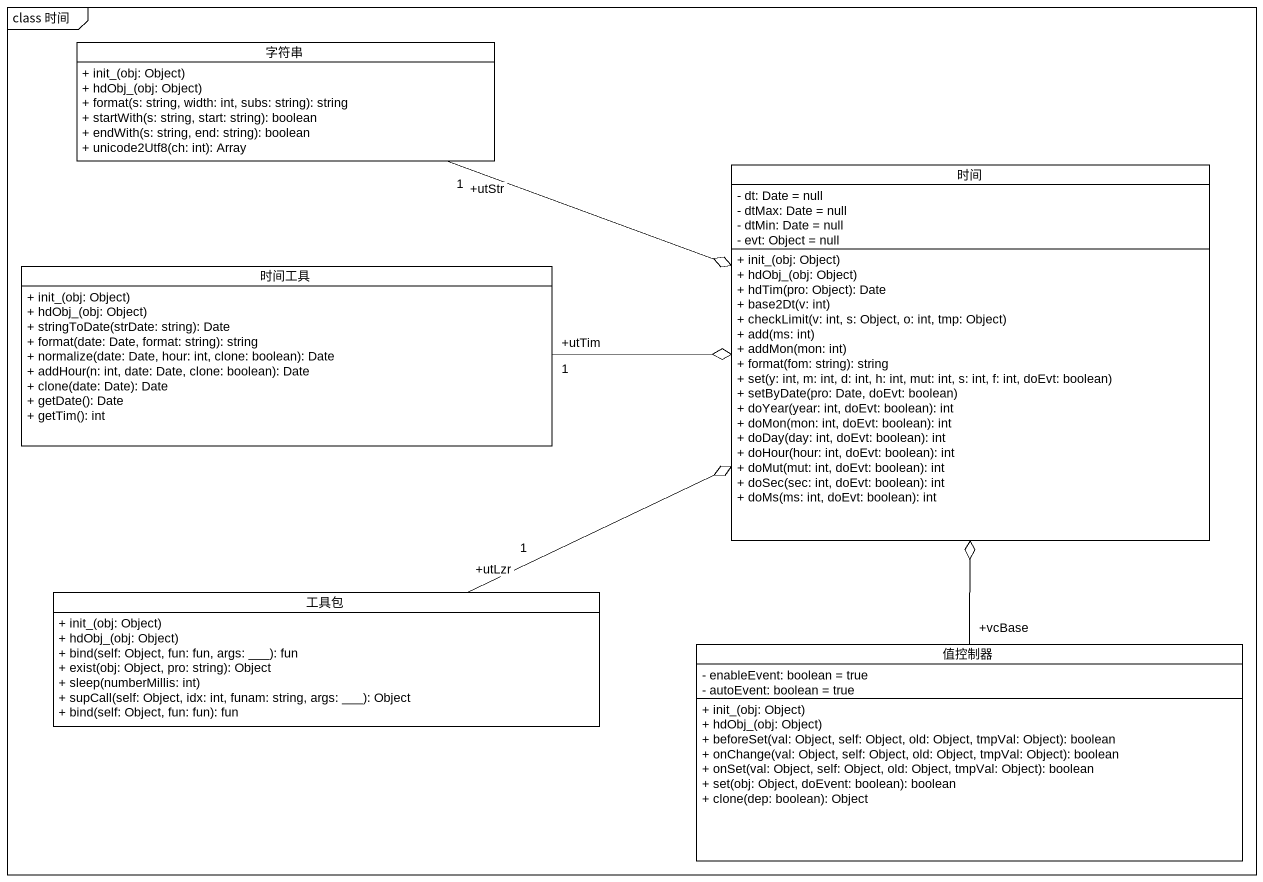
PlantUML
@startuml
mainframe class 时间
hide circle
hide empty members
skinparam classAttributeIconSize 0
class 字符串 {
  + init_(obj: Object)
  + hdObj_(obj: Object)
  + format(s: string, width: int, subs: string): string
  + startWith(s: string, start: string): boolean
  + endWith(s: string, end: string): boolean
  + unicode2Utf8(ch: int): Array
}
class 时间 {
  - dt: Date = null
  - dtMax: Date = null
  - dtMin: Date = null
  - evt: Object = null
  + init_(obj: Object)
  + hdObj_(obj: Object)
  + hdTim(pro: Object): Date
  + base2Dt(v: int)
  + checkLimit(v: int, s: Object, o: int, tmp: Object)
  + add(ms: int)
  + addMon(mon: int)
  + format(fom: string): string
  + set(y: int, m: int, d: int, h: int, mut: int, s: int, f: int, doEvt: boolean)
  + setByDate(pro: Date, doEvt: boolean)
  + doYear(year: int, doEvt: boolean): int
  + doMon(mon: int, doEvt: boolean): int
  + doDay(day: int, doEvt: boolean): int
  + doHour(hour: int, doEvt: boolean): int
  + doMut(mut: int, doEvt: boolean): int
  + doSec(sec: int, doEvt: boolean): int
  + doMs(ms: int, doEvt: boolean): int
}
class 时间工具 {
  + init_(obj: Object)
  + hdObj_(obj: Object)
  + stringToDate(strDate: string): Date
  + format(date: Date, format: string): string
  + normalize(date: Date, hour: int, clone: boolean): Date
  + addHour(n: int, date: Date, clone: boolean): Date
  + clone(date: Date): Date
  + getDate(): Date
  + getTim(): int
}
class 工具包 {
  + init_(obj: Object)
  + hdObj_(obj: Object)
  + bind(self: Object, fun: fun, args: ___): fun
  + exist(obj: Object, pro: string): Object
  + sleep(numberMillis: int)
  + supCall(self: Object, idx: int, funam: string, args: ___): Object
  + bind(self: Object, fun: fun): fun
}
class 值控制器 {
  - enableEvent: boolean = true
  - autoEvent: boolean = true
  + init_(obj: Object)
  + hdObj_(obj: Object)
  + beforeSet(val: Object, self: Object, old: Object, tmpVal: Object): boolean
  + onChange(val: Object, self: Object, old: Object, tmpVal: Object): boolean
  + onSet(val: Object, self: Object, old: Object, tmpVal: Object): boolean
  + set(obj: Object, doEvent: boolean): boolean
  + clone(dep: boolean): Object
}
字符串 "+utStr\n1" -right-o 时间
时间工具 "+utTim\n1" -right-o 时间
工具包 "+utLzr\n1" -right-o 时间
值控制器 "+vcBase" -up-o 时间
@enduml
